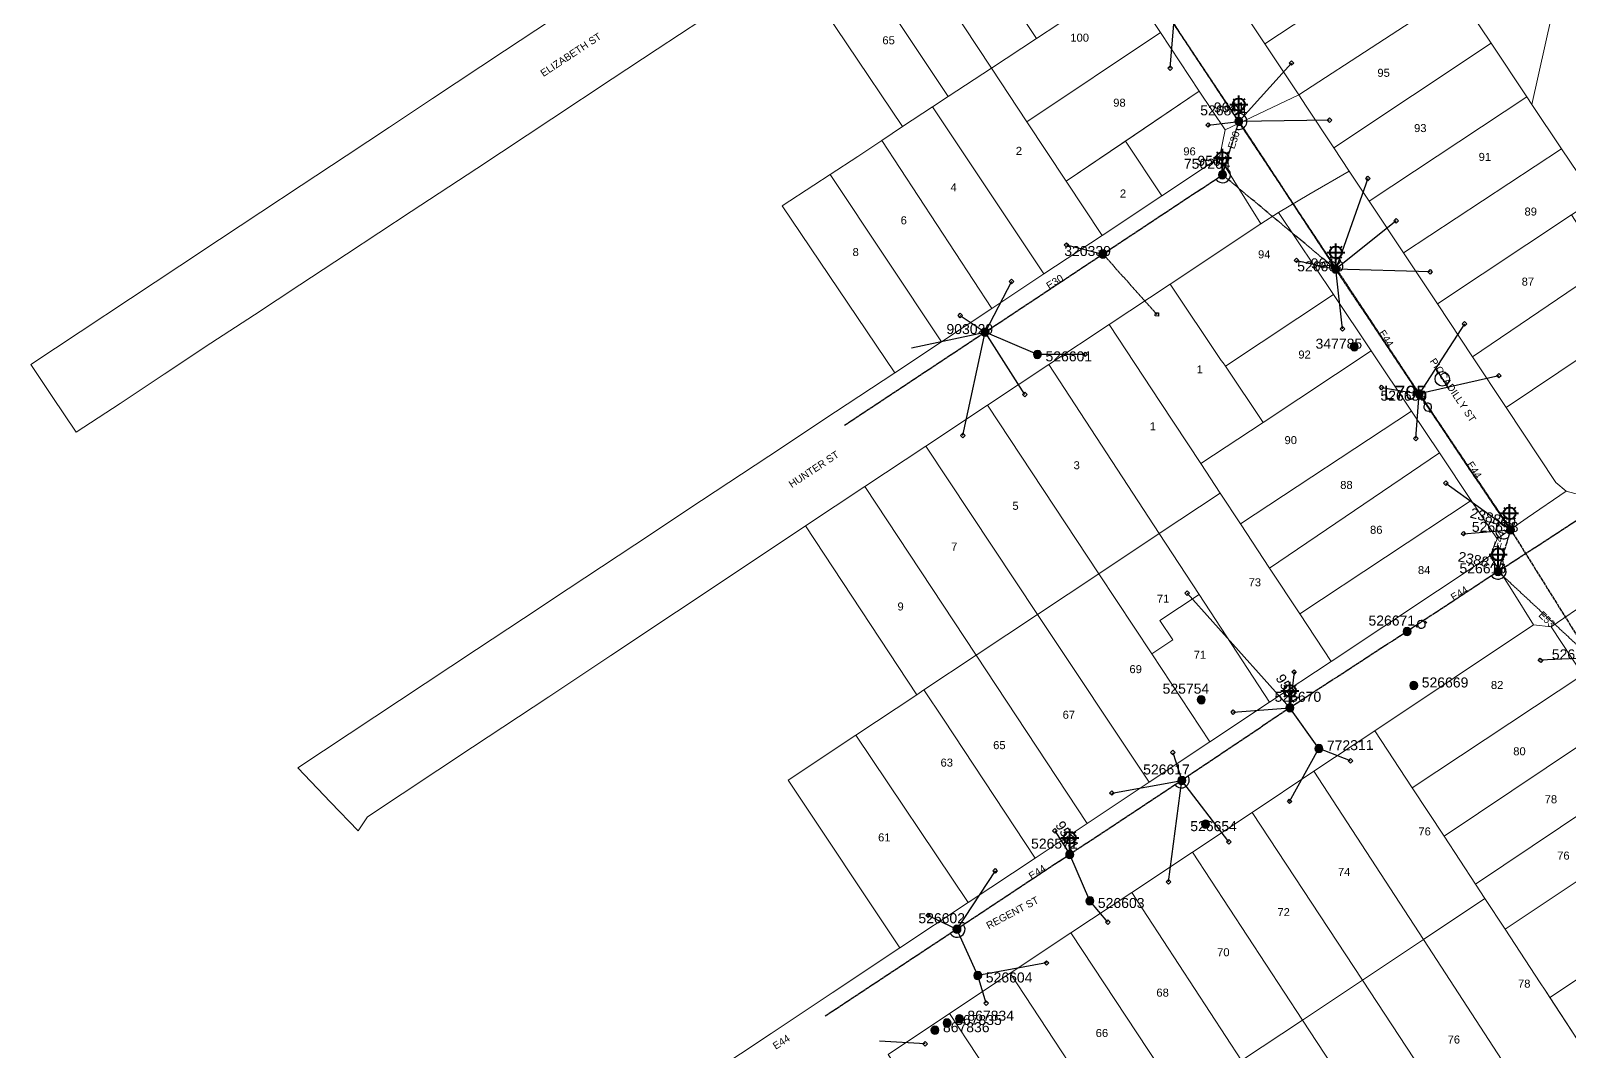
# Model space of a CAD drawing. Header units: metres. Extents: x 302064 to 305578, y 6265466 to 6271990.
# Drawn here: x 302110.9 to 302495.3, y 6271120.5 to 6271375.5 of the extents above; entities that cross this region are included whole.
import ezdxf
from ezdxf.enums import TextEntityAlignment as Align

# ---------------------------------------------------------------- set-up
doc = ezdxf.new("R2010")
doc.units = ezdxf.units.M
doc.linetypes.add('Cable Exist OH', pattern=[1, 1, 0])
doc.layers.get('0').update_dxf_attribs({"color": 6})
for name, color, linetype in [('_User_LV_Exist', 7, 'Continuous'), ('Equip_SP_HV_EXT', 7, 'Continuous'), ('Equip_SP_LV_EXT', 7, 'Continuous'), ('Equip_SP_SL_EXT', 7, 'Continuous'), ('Mains_HV_EXT', 1, 'Continuous'), ('Mains_LV_EXT', 5, 'Continuous'), ('Mains_SL_EXT', 3, 'Continuous'), ('Services_SP_EXT', 7, 'Continuous'), ('SupportsOH_SP_TR_HV_LV_SL_EXT', 7, 'Continuous')]:
    doc.layers.add(name, color=color, linetype=linetype)
doc.layers.add('Cadastre Land Parcels_SP_EXT', color=7, linetype='Continuous', lineweight=5)
doc.layers.add('Cadastre Roads_SP_EXT', color=9, linetype='Continuous', lineweight=5)
doc.styles.add('HVSW_LABEL', font='arial.ttf')
doc.styles.add('iecARIAL', font='arial.ttf', dxfattribs={"height": 2})
doc.styles.add('POLE_LABEL', font='arial.ttf')
doc.styles.get("Standard").update_dxf_attribs({"font": 'arial.ttf'})

# ---------------------------------------------------------------- blocks, each defined once
blk = doc.blocks.new('LV_OH_LINKS_OPEN_EXT')
for p, q in [((-0.17, 4.97), (-0.17, 5.46)), ((0.17, 4.97), (0.17, 5.46)), ((-0.17, 3), (-0.17, 2.5)), ((0.17, 3), (0.17, 2.5))]:
    blk.add_line(p, q)
blk.add_lwpolyline([(0, 2.99, 1), (0, 4.98, 1)], format="xyb", close=True)
at = {"flags": 9}
for tag, p in [('ACTUAL_STATUS', (0, 0)), ('CONSTRUCTED_VOLTAGE', (0, -0.2)), ('OPERATING_VOLTAGE', (0, -0.6)), ('ORIENTATION', (0, -0.8)), ('OWNED_BY', (0, -1)), ('STATE', (0, -1.2)), ('SWITCH_TYPE', (0, -1.4)), ('NO_PHASES', (0, -0.4)), ('USAGE', (0, -1.6)), ('LEGEND', (0, -1.8)), ('NOTES', (0, -2))]:
    blk.add_attdef(tag, text='', height=0.2, dxfattribs=at).set_placement(p, align=Align.MIDDLE_LEFT)
at = {"flags": 1}
blk.add_attdef('Z', (0, 0), '', height=0.2, dxfattribs=at)
blk = doc.blocks.new('SL_LANTERN_EXT')
at = {"lineweight": 40}
for p, q in [((-2.25, 4.22), (2.25, 4.22)), ((-1.46, 5.68), (-1.06, 5.28)), ((0, 1.97), (0, 6.47)), ((1.46, 5.68), (1.06, 5.28)), ((-1.46, 2.76), (-1.06, 3.16)), ((0, 0), (0, 2.72)), ((1.46, 2.76), (1.06, 3.16))]:
    blk.add_line(p, q, dxfattribs=at)
blk.add_circle((0, 4.22), 1.5, dxfattribs=at)
at = {"style": 'iecARIAL', "flags": 8}
blk.add_attdef('ASSET_NUM', (1.5, 1.5), '', height=2.5, dxfattribs=at)
for tag, p, height, flags in [('OPERATING_VOLTAGE', (0.98, -1.65), 0.2, 9), ('ORIENTATION', (0.98, -1.85), 0.2, 9), ('OWNED_BY', (0.98, -2.05), 0.2, 9), ('STATE', (0.98, -2.25), 0.2, 9), ('CONSTRUCTED_VOLTAGE', (0.98, -0.65), 0.2, 9), ('CONTROL_TYPE', (0.98, -0.85), 0.2, 9), ('LANTERN_PURPOSE', (0.98, -1.05), 0.2, 9), ('LANTERN_TYPE', (0.98, -1.25), 0.2, 9), ('NO_PHASES', (0.98, -1.45), 0.2, 9), ('USAGE', (0.98, -2.45), 0.2, 9), ('CEXIST', (0.98, -2.65), 0.2, 9), ('CNEW', (0.98, -2.85), 0.2, 9), ('CNUMBER', (0.98, -3.05), 0.2, 9), ('CREMOVE', (0.98, -3.25), 0.2, 9), ('CREPLACE', (0.98, -3.45), 0.2, 9), ('LKINGHEIGHT', (0.98, -3.65), 0.2, 9), ('LBRACKET', (0.98, -3.85), 0.2, 9), ('LNUMBER', (2.18, -3.25), 2.5, 8), ('LBRACKETVOCAB', (0.98, -4.05), 0.2, 9), ('LCATEGORY', (0.98, -4.25), 0.2, 9), ('LCHARGE1', (0.98, -4.45), 0.2, 9), ('LCHARGE1PERCENT', (0.98, -4.65), 0.2, 9), ('LCHARGE2', (0.98, -4.85), 0.2, 9), ('LCHARGE2PERCENT', (0.98, -5.05), 0.2, 9), ('LCHARGE3', (0.98, -5.25), 0.2, 9), ('LCHARGE3PERCENT', (0.98, -5.45), 0.2, 9), ('LEXIST', (0.98, -5.65), 0.2, 9), ('LLAMP', (0.98, -5.85), 0.2, 9), ('LLAMPVOCAB', (0.98, -6.05), 0.2, 9), ('LMAST', (0.98, -6.25), 0.2, 9), ('LMASTVOCAB', (0.98, -6.45), 0.2, 9), ('LNEW', (0.98, -6.65), 0.2, 9), ('LANTNUMBER', (0.98, -6.85), 0.2, 9), ('LOUTREACH', (0.98, -7.25), 0.2, 9), ('LOUTREACHVOCAB', (0.98, -7.45), 0.2, 9), ('LRATECODE', (0.98, -7.65), 0.2, 9), ('LREMOVE', (0.98, -7.85), 0.2, 9), ('STREETNAME', (0.98, -9.25), 0.2, 9), ('SUBURB', (0.98, -9.45), 0.2, 1), ('LREPLACE', (0.98, -8.05), 0.2, 9), ('LTYPE', (0.98, -8.25), 0.2, 9), ('LTYPEVOCAB', (0.98, -8.45), 0.2, 9), ('LEGEND', (0.98, -8.65), 0.2, 9), ('LOCATION', (0.98, -8.85), 0.2, 9), ('NOTES', (0.98, -9.05), 0.2, 9)]:
    blk.add_attdef(tag, p, '', height=height, dxfattribs=dict(flags=flags))
blk = doc.blocks.new('CCP_EXT')
blk.add_wipeout([(0, 0.57), (0.57, 0), (0, -0.57), (-0.57, 0)])
blk.add_lwpolyline([(-0.57, 0), (0, 0.57), (0.57, 0), (0, -0.57), (-0.57, 0)])
at = {"flags": 1}
blk.add_attdef('Z', (0, 0), '', height=0.2, dxfattribs=at)
at = {"flags": 9}
for tag, p in [('CCP_TYPE', (0, 0)), ('CONSTRUCTED_VOLTAGE', (0, -0.2)), ('OPERATING_VOLTAGE', (0, -0.6)), ('ORIENTATION', (0, -0.8)), ('OWNED_BY', (0, -1)), ('STATE', (0, -1.8)), ('NO_PHASES', (0, -0.4)), ('USAGE', (0, -1.2)), ('LEGEND', (0, -1.4)), ('LIFE_SUPPORT', (0, -1.6)), ('NOTES', (0, -2))]:
    blk.add_attdef(tag, text='', height=0.2, dxfattribs=at).set_placement(p, align=Align.MIDDLE_LEFT)
blk = doc.blocks.new('POLE_EXT')
blk.add_hatch(color=256).paths.add_polyline_path([(-1, 0, 1), (1, 0, 1)])
blk.add_lwpolyline([(-1, 0, 1), (1, 0, 1)], format="xyb", close=True)
for tag, height, flags, p in [('pNumber', 2.5, 8, (-17.84, 2.07)), ('OWNED_BY', 0.2, 9, (1.35, -0.4)), ('SPECIAL_USE', 0.2, 9, (1.35, -0.8)), ('STATE', 0.2, 9, (1.35, -1)), ('cLV', 0.2, 9, (1.35, -1.4)), ('hDepth', 0.2, 9, (1.35, -1.6)), ('hDia', 0.2, 9, (1.35, -1.8)), ('cHV', 0.2, 9, (1.35, -2)), ('cLinedev', 0.2, 9, (1.35, -3.4)), ('pExisting', 0.2, 9, (1.35, -3.8)), ('PARENT', 0.2, 9, (1.35, -0.6)), ('USAGE', 0.2, 9, (1.35, -1.2)), ('LBRACKET', 0.2, 9, (1.35, -2.2)), ('LExisting', 0.2, 9, (1.35, -2.4)), ('LANTNUMBER', 0.2, 9, (1.35, -2.6)), ('LOther', 0.2, 9, (1.35, -2.8)), ('LRemove', 0.2, 9, (1.35, -3)), ('LEGEND', 0.2, 9, (1.35, -3.2)), ('LOCATION', 0.2, 9, (1.35, -3.6)), ('pFooting', 0.2, 9, (1.35, -4.4)), ('pNew', 0.2, 9, (1.35, -4.6)), ('pRelocate', 0.2, 9, (1.35, -5)), ('pRemove', 0.2, 9, (1.35, -5.2)), ('pReplace', 0.2, 9, (1.35, -5.4)), ('pStay', 0.2, 9, (1.35, -5.6)), ('pType', 0.2, 9, (1.35, -5.8)), ('cspan', 0.2, 9, (1.35, -6)), ('STREETNAME', 0.2, 9, (1.35, -6.2)), ('SUBURB', 0.2, 9, (1.35, -6.4)), ('OPERATED_BY', 0.2, 9, (1.36, -7.01)), ('PFNUMBER', 0.2, 9, (1.35, -4)), ('NEWPFNUMBER', 0.2, 9, (1.35, -4.2)), ('NOTES', 0.2, 9, (1.35, -6.6)), ('MAINTAINED_BY', 0.2, 9, (1.36, -6.81))]:
    blk.add_attdef(tag, text='', height=height, dxfattribs=dict(flags=flags)).set_placement(p, align=Align.MIDDLE_LEFT)
at = {"style": 'POLE_LABEL'}
for tag, height, flags, p in [('STRUCTURE_PLANT_NUMBER', 0.2, 9, (1.35, 0.03)), ('ASSET_NUM', 2.5, 8, (2, 2)), ('STREET_CODE', 0.2, 9, (1.35, -0.2))]:
    blk.add_attdef(tag, text='', height=height, dxfattribs=dict(at, flags=flags)).set_placement(p, align=Align.MIDDLE_LEFT)
at = {"flags": 1}
blk.add_attdef('Z', (1.35, -7.33), '', height=0.2, dxfattribs=at)
blk = doc.blocks.new('HV_ABS_CLOSED_EXT')
blk.add_line((-3, 6.87), (3, 6.87))
blk.add_circle((0, 6.87), 1.8)
at = {"flags": 1}
blk.add_attdef('Z', (0, 0), '', height=0.2, dxfattribs=at)
at = {"style": 'HVSW_LABEL'}
for tag, height, flags, p in [('ASSET_NUM', 3.5, 8, (2, 2)), ('STREET_CODE', 0.2, 9, (0, -0.2))]:
    blk.add_attdef(tag, text='', height=height, dxfattribs=dict(at, flags=flags)).set_placement(p, align=Align.MIDDLE_LEFT)
at = {"flags": 9}
for tag, p in [('ACTUAL_STATUS', (0, -0.4)), ('CONSTRUCTED_VOLTAGE', (0, -0.6)), ('OPERATING_VOLTAGE', (0, -1)), ('ORIENTATION', (0, -1.2)), ('OWNED_BY', (0, -1.4)), ('STATE', (0, -1.6)), ('SWITCH_TYPE', (0, -1.8)), ('STREETNAME', (0, -2.6)), ('SUBURB', (0, -2.8)), ('NO_PHASES', (0, -0.8)), ('USAGE', (0, -2)), ('LEGEND', (0, -2.2)), ('LOCATION', (0, -2.4)), ('NOTES', (0, -3))]:
    blk.add_attdef(tag, text='', height=0.2, dxfattribs=at).set_placement(p, align=Align.MIDDLE_LEFT)

msp = doc.modelspace()

# ---------------------------------------------------------------- linework, layer by layer
at = {"layer": '_User_LV_Exist', "linetype": 'Cable Exist OH'}
for points in [[(302408.691, 6271339.513), (302412.783, 6271352.855)], [(302378.811, 6271319.718), (302408.691, 6271339.513)], [(302314.204, 6271276.927), (302349.37, 6271300.212)], [(302477.564, 6271240.412), (302523.727, 6271270.38)], [(302480.659, 6271250.789), (302477.564, 6271240.412)], [(302477.564, 6271240.412), (302454.825, 6271225.38)], [(302342.341, 6271150.99), (302309.435, 6271129.268)]]:
    msp.add_lwpolyline(points, dxfattribs=at)
at = {"layer": '_User_LV_Exist', "linetype": 'Continuous'}
for points in [[(302412.197, 6271350.943, 1.5745743), (302411.687, 6271354.529)], [(302407.023, 6271338.408, 1.4211197), (302409.278, 6271341.425)], [(302479.544, 6271252.45, 1.5777714), (302480.086, 6271248.872)], [(302479.242, 6271241.494, 0.2536005), (302478.13, 6271242.349)], [(302479.011, 6271239.08, 0.3554896), (302479.242, 6271241.494)], [(302475.892, 6271239.283, 0.4659232), (302479.011, 6271239.08)], [(302396.866, 6271187.046, 0.9164478), (302400.153, 6271189.243)], [(302340.672, 6271149.887, 1.0123628), (302344.009, 6271152.094)]]:
    msp.add_lwpolyline(points, format="xyb", dxfattribs=at)
at = {"layer": 'Cadastre Land Parcels_SP_EXT', "linetype": 'Continuous'}
for points in [[(302373.381, 6271380.937), (302345.475, 6271422.343), (302334.516, 6271415.122), (302362.224, 6271373.61), (302373.381, 6271380.937)], [(302362.224, 6271373.61), (302334.516, 6271415.122), (302323.446, 6271407.81), (302350.935, 6271366.179), (302362.224, 6271373.61)], [(302458.602, 6271398.267), (302450.27, 6271410.92), (302410.77, 6271385.052), (302419.306, 6271372.204), (302458.602, 6271398.267)], [(302350.935, 6271366.179), (302323.446, 6271407.81), (302312.561, 6271400.596), (302340.103, 6271359.049), (302350.935, 6271366.179)], [(302336.226, 6271356.482), (302340.103, 6271359.049), (302312.561, 6271400.596), (302300.914, 6271392.948), (302328.72, 6271351.54), (302336.226, 6271356.482)], [(302467.259, 6271385.244), (302464.788, 6271389.008), (302458.602, 6271398.267), (302419.306, 6271372.204), (302427.757, 6271359.476), (302467.259, 6271385.244)], [(302494.214, 6271394.069), (302491.125, 6271398.527), (302464.788, 6271389.008), (302467.259, 6271385.244), (302475.818, 6271372.402), (302484.77, 6271358.959), (302486.015, 6271357.092), (302494.214, 6271394.069)], [(302498.75, 6271391.655), (302494.214, 6271394.069), (302486.015, 6271357.092), (302493.4, 6271346.005), (302497.542, 6271339.811), (302506.941, 6271380.61), (302498.75, 6271391.655)], [(302393.192, 6271375.046), (302384.437, 6271388.191), (302373.381, 6271380.937), (302362.224, 6271373.61), (302350.935, 6271366.179), (302359.826, 6271352.714), (302393.192, 6271375.046)], [(302475.818, 6271372.402), (302467.259, 6271385.244), (302427.757, 6271359.476), (302429.627, 6271356.652), (302436.523, 6271346.238), (302475.818, 6271372.402)], [(302402.891, 6271360.438), (302393.192, 6271375.046), (302359.826, 6271352.714), (302369.63, 6271337.908), (302402.891, 6271360.438)], [(302445.374, 6271332.892), (302484.77, 6271358.959), (302475.818, 6271372.402), (302436.523, 6271346.238), (302440.365, 6271340.446), (302445.374, 6271332.892)], [(302359.826, 6271352.714), (302350.935, 6271366.179), (302340.103, 6271359.049), (302336.226, 6271356.482), (302364.048, 6271314.74), (302378.58, 6271324.351), (302369.63, 6271337.908), (302359.826, 6271352.714)], [(302407.981, 6271343.833), (302409.391, 6271350.726), (302402.891, 6271360.438), (302384.42, 6271347.926), (302393.517, 6271334.249), (302407.981, 6271343.833)], [(302351.022, 6271306.107), (302364.048, 6271314.74), (302336.226, 6271356.482), (302328.72, 6271351.54), (302323.595, 6271348.122), (302351.022, 6271306.107)], [(302486.015, 6271357.092), (302484.77, 6271358.959), (302445.374, 6271332.892), (302453.936, 6271319.971), (302493.4, 6271346.005), (302486.015, 6271357.092)], [(302351.022, 6271306.107), (302323.595, 6271348.122), (302317.57, 6271344.124), (302310.642, 6271339.6), (302338.465, 6271297.757), (302351.022, 6271306.107)], [(302393.517, 6271334.249), (302384.42, 6271347.926), (302369.63, 6271337.908), (302378.58, 6271324.351), (302393.517, 6271334.249)], [(302497.542, 6271339.811), (302493.4, 6271346.005), (302453.936, 6271319.971), (302462.408, 6271307.256), (302495.899, 6271329.486), (302501.785, 6271333.44), (302497.542, 6271339.811)], [(302338.465, 6271297.757), (302310.642, 6271339.6), (302306.601, 6271336.894), (302298.691, 6271331.728), (302326.812, 6271290.026), (302338.465, 6271297.757)], [(302436.437, 6271309.573), (302422.646, 6271330.111), (302418.233, 6271327.216), (302395.597, 6271312.185), (302408.396, 6271293.133), (302408.823, 6271292.535), (302409.434, 6271291.652), (302436.437, 6271309.573)], [(302504.359, 6271316.49), (302495.899, 6271329.486), (302462.408, 6271307.256), (302471.144, 6271294.054), (302504.359, 6271316.49)], [(302512.745, 6271303.577), (302508.837, 6271309.6), (302504.359, 6271316.49), (302471.144, 6271294.054), (302479.608, 6271281.346), (302512.745, 6271303.577)], [(302409.434, 6271291.652), (302408.823, 6271292.535), (302408.396, 6271293.133), (302395.597, 6271312.185), (302380.377, 6271302.075), (302393.164, 6271282.604), (302403.261, 6271267.366), (302418.875, 6271277.622), (302409.434, 6271291.652)], [(302445.824, 6271295.546), (302436.437, 6271309.573), (302409.434, 6271291.652), (302418.875, 6271277.622), (302445.824, 6271295.546)], [(302408.117, 6271259.979), (302403.261, 6271267.366), (302393.164, 6271282.604), (302380.377, 6271302.075), (302365.28, 6271292.086), (302392.887, 6271249.857), (302408.117, 6271259.979)], [(302529.45, 6271278.627), (302512.745, 6271303.577), (302479.608, 6271281.346), (302492.016, 6271262.591), (302494.562, 6271260.462), (302497.987, 6271259.541), (302501.849, 6271260.788), (302529.45, 6271278.627)], [(302455.923, 6271280.45), (302445.824, 6271295.546), (302418.875, 6271277.622), (302403.261, 6271267.366), (302408.117, 6271259.979), (302413.16, 6271252.299), (302455.923, 6271280.45)], [(302392.887, 6271249.857), (302365.28, 6271292.086), (302349.964, 6271281.971), (302377.786, 6271239.822), (302392.887, 6271249.857)], [(302377.786, 6271239.822), (302349.964, 6271281.971), (302334.539, 6271271.7), (302362.502, 6271229.665), (302377.786, 6271239.822)], [(302462.91, 6271270.07), (302455.923, 6271280.45), (302413.16, 6271252.299), (302420.46, 6271241.224), (302462.91, 6271270.07)], [(302362.502, 6271229.665), (302334.539, 6271271.7), (302319.348, 6271261.595), (302347.155, 6271219.467), (302362.502, 6271229.665)], [(302470.871, 6271258.133), (302462.91, 6271270.07), (302420.46, 6271241.224), (302428.011, 6271229.78), (302470.871, 6271258.133)], [(302347.155, 6271219.467), (302319.348, 6271261.595), (302304.522, 6271251.781), (302332.274, 6271209.577), (302334.07, 6271210.77), (302347.155, 6271219.467)], [(302435.825, 6271217.923), (302428.011, 6271229.78), (302420.46, 6271241.224), (302413.16, 6271252.299), (302408.117, 6271259.979), (302392.887, 6271249.857), (302402.826, 6271234.656), (302420.431, 6271207.727), (302435.825, 6271217.923)], [(302477.343, 6271248.543), (302470.871, 6271258.133), (302428.011, 6271229.78), (302435.825, 6271217.923), (302475.624, 6271244.309), (302477.343, 6271248.543)], [(302402.826, 6271234.656), (302392.887, 6271249.857), (302377.786, 6271239.822), (302390.997, 6271219.808), (302396.246, 6271223.301), (302393.048, 6271228.145), (302402.826, 6271234.656)], [(302405.511, 6271197.82), (302390.997, 6271219.808), (302377.786, 6271239.822), (302362.502, 6271229.665), (302390.382, 6271187.755), (302405.511, 6271197.82)], [(302420.431, 6271207.727), (302402.826, 6271234.656), (302393.048, 6271228.145), (302396.246, 6271223.301), (302390.997, 6271219.808), (302405.511, 6271197.82), (302420.431, 6271207.727)], [(302390.382, 6271187.755), (302362.502, 6271229.665), (302347.155, 6271219.467), (302374.895, 6271177.442), (302390.382, 6271187.755)], [(302498.707, 6271214.573), (302490.856, 6271226.539), (302486.445, 6271227.054), (302446.742, 6271200.587), (302456.101, 6271186.36), (302498.707, 6271214.573)], [(302374.895, 6271177.442), (302347.155, 6271219.467), (302334.07, 6271210.77), (302338.936, 6271203.488), (302361.841, 6271168.769), (302374.895, 6271177.442)], [(302506.525, 6271202.646), (302498.707, 6271214.573), (302456.101, 6271186.36), (302464.057, 6271174.237), (302506.525, 6271202.646)], [(302361.841, 6271168.769), (302338.936, 6271203.488), (302334.07, 6271210.77), (302332.274, 6271209.577), (302317.079, 6271199.489), (302345.171, 6271157.66), (302361.841, 6271168.769)], [(302514.361, 6271190.693), (302506.525, 6271202.646), (302464.057, 6271174.237), (302471.894, 6271162.284), (302514.361, 6271190.693)], [(302345.171, 6271157.66), (302317.079, 6271199.489), (302300.181, 6271188.271), (302328.098, 6271146.328), (302345.171, 6271157.66)], [(302456.101, 6271186.36), (302446.742, 6271200.587), (302431.507, 6271190.455), (302458.896, 6271148.408), (302474.276, 6271158.648), (302471.894, 6271162.284), (302464.057, 6271174.237), (302456.101, 6271186.36)], [(302458.896, 6271148.408), (302431.507, 6271190.455), (302416.121, 6271180.19), (302443.647, 6271138.256), (302458.896, 6271148.408)], [(302521.847, 6271179.321), (302514.361, 6271190.693), (302471.894, 6271162.284), (302474.276, 6271158.648), (302479.291, 6271150.997), (302521.847, 6271179.321)], [(302443.647, 6271138.256), (302416.121, 6271180.19), (302401.214, 6271170.264), (302428.697, 6271128.301), (302443.647, 6271138.256)], [(302507.401, 6271145.152), (302533.131, 6271162.214), (302532.004, 6271163.933), (302531.049, 6271165.377), (302521.847, 6271179.321), (302479.291, 6271150.997), (302488.114, 6271137.575), (302489.303, 6271135.758), (302490.493, 6271133.94), (302507.401, 6271145.152)], [(302428.697, 6271128.301), (302401.214, 6271170.264), (302386.006, 6271160.18), (302413.478, 6271118.168), (302428.697, 6271128.301)], [(302413.478, 6271118.168), (302386.006, 6271160.18), (302370.801, 6271150.093), (302398.427, 6271108.147), (302413.478, 6271118.168)], [(302479.291, 6271150.997), (302474.276, 6271158.648), (302458.896, 6271148.408), (302486.183, 6271106.52), (302501.677, 6271116.855), (302489.303, 6271135.758), (302488.114, 6271137.575), (302479.291, 6271150.997)], [(302398.427, 6271108.147), (302370.801, 6271150.093), (302355.595, 6271139.977), (302383.188, 6271098), (302398.427, 6271108.147)], [(302471.06, 6271096.493), (302486.183, 6271106.52), (302458.896, 6271148.408), (302443.647, 6271138.256), (302471.06, 6271096.493)], [(302522.812, 6271130.87), (302511.343, 6271139.211), (302507.401, 6271145.152), (302490.493, 6271133.94), (302501.677, 6271116.855), (302522.812, 6271130.87)], [(302383.188, 6271098), (302355.595, 6271139.977), (302340.475, 6271129.912), (302368.085, 6271087.944), (302383.188, 6271098)], [(302471.06, 6271096.493), (302443.647, 6271138.256), (302428.697, 6271128.301), (302456.054, 6271086.532), (302471.06, 6271096.493)], [(302368.085, 6271087.944), (302340.475, 6271129.912), (302325.172, 6271119.716), (302352.638, 6271077.66), (302368.085, 6271087.944)], [(302440.78, 6271076.414), (302456.054, 6271086.532), (302428.697, 6271128.301), (302413.478, 6271118.168), (302440.78, 6271076.414)]]:
    msp.add_lwpolyline(points, close=True, dxfattribs=at)
at = {"layer": 'Cadastre Roads_SP_EXT', "linetype": 'Continuous'}
msp.add_lwpolyline([(302244.886, 6271380.823), (302229.304, 6271370.52), (302211.249, 6271358.55), (302200.547, 6271351.454), (302189.69, 6271344.247), (302178.46, 6271336.817), (302168.388, 6271330.136), (302158.06, 6271323.305), (302148.113, 6271316.741), (302110.878, 6271292.1), (302116.226, 6271284.128), (302122.243, 6271275.16), (302133.197, 6271282.374), (302144.186, 6271289.673), (302155.914, 6271297.408), (302166.773, 6271304.523), (302178.146, 6271312.042), (302189.808, 6271319.698), (302205.911, 6271330.312), (302222.312, 6271341.125), (302241.064, 6271353.493), (302256.165, 6271363.466), (302267.424, 6271370.895), (302278.597, 6271378.233)], dxfattribs=at)
msp.add_lwpolyline([(302562.918, 6271154.838), (302557.702, 6271162.795), (302550.702, 6271173.473), (302539.567, 6271190.412), (302526.151, 6271210.881), (302516.375, 6271225.778), (302508.126, 6271238.33), (302500.584, 6271233.181), (302490.856, 6271226.539), (302498.707, 6271214.573), (302506.525, 6271202.646), (302514.361, 6271190.693), (302521.847, 6271179.321), (302531.049, 6271165.377), (302532.004, 6271163.933), (302533.131, 6271162.214), (302541.755, 6271149.065), (302562.918, 6271154.838)], close=True, dxfattribs=at)
at = {"layer": 'Mains_LV_EXT', "linetype": 'Cable Exist OH'}
for points in [[(302408.691, 6271339.513), (302412.783, 6271352.855)], [(302378.811, 6271319.718), (302408.691, 6271339.513)], [(302314.204, 6271276.927), (302349.37, 6271300.212)], [(302477.564, 6271240.412), (302523.727, 6271270.38)], [(302480.659, 6271250.789), (302477.564, 6271240.412)], [(302477.564, 6271240.412), (302454.825, 6271225.38)], [(302342.341, 6271150.99), (302309.435, 6271129.268)]]:
    msp.add_lwpolyline(points, dxfattribs=at)
at = {"layer": 'Mains_LV_EXT', "linetype": 'Continuous'}
for points in [[(302412.197, 6271350.943, 1.5745743), (302411.687, 6271354.529)], [(302407.023, 6271338.408, 1.4211197), (302409.278, 6271341.425)], [(302479.544, 6271252.45, 1.5777714), (302480.086, 6271248.872)], [(302479.242, 6271241.494, 0.2536005), (302478.13, 6271242.349)], [(302479.011, 6271239.08, 0.3554896), (302479.242, 6271241.494)], [(302475.892, 6271239.283, 0.4659232), (302479.011, 6271239.08)], [(302396.866, 6271187.046, 0.9164478), (302400.153, 6271189.243)], [(302340.672, 6271149.887, 1.0123628), (302344.009, 6271152.094)]]:
    msp.add_lwpolyline(points, format="xyb", dxfattribs=at)
at = {"layer": 'Mains_SL_EXT', "linetype": 'Cable Exist OH'}
for points in [[(302408.691, 6271339.513), (302412.783, 6271352.855)], [(302477.564, 6271240.412), (302523.727, 6271270.38)], [(302480.659, 6271250.789), (302477.564, 6271240.412)], [(302477.564, 6271240.412), (302454.825, 6271225.38)]]:
    msp.add_lwpolyline(points, dxfattribs=at)
at = {"layer": 'Services_SP_EXT'}
for points in [[(302330.977, 6271296.267), (302349.37, 6271300.212)], [(302362.457, 6271294.636), (302349.37, 6271300.212)], [(302432.776, 6271196.112), (302425.537, 6271206.319)], [(302347.544, 6271139.432), (302342.341, 6271150.99)]]:
    msp.add_lwpolyline(points, dxfattribs=at)

# ---------------------------------------------------------------- block references
at = {"layer": 'Equip_SP_LV_EXT'}
for p, rotation in [((302457.822, 6271284.812), 212.6997355807251), ((302454.825, 6271225.38), 296.8097863685199)]:
    msp.add_blockref('LV_OH_LINKS_OPEN_EXT', p, dxfattribs=dict(at, rotation=rotation))
at = {"layer": 'Equip_SP_SL_EXT'}
ref = msp.add_blockref('SL_LANTERN_EXT', (302412.783, 6271352.855), dxfattribs=at)
ref.add_attrib('ASSET_NUM', '9641', dxfattribs={"layer": '0', "height": 2.5, "style": 'iecARIAL'}).set_placement((302414.283, 6271354.355), align=Align.BOTTOM_RIGHT)
ref = msp.add_blockref('SL_LANTERN_EXT', (302408.691, 6271339.513), dxfattribs=at)
ref.add_attrib('ASSET_NUM', '9504', dxfattribs={"layer": '0', "height": 2.5, "style": 'iecARIAL'}).set_placement((302410.191, 6271341.013), align=Align.BOTTOM_RIGHT)
ref = msp.add_blockref('SL_LANTERN_EXT', (302437.015, 6271315.897), dxfattribs=at)
ref.add_attrib('ASSET_NUM', '9642', dxfattribs={"layer": '0', "height": 2.5, "rotation": 0.02582, "style": 'iecARIAL'}).set_placement((302438.515, 6271317.397), align=Align.MIDDLE_RIGHT)
ref = msp.add_blockref('SL_LANTERN_EXT', (302480.452, 6271250.695), dxfattribs=at)
ref.add_attrib('ASSET_NUM', '238869', dxfattribs={"layer": '0', "height": 2.5, "rotation": 345.46749, "style": 'iecARIAL'}).set_placement((302481.952, 6271252.195), align=Align.MIDDLE_RIGHT)
ref = msp.add_blockref('SL_LANTERN_EXT', (302477.564, 6271240.412), dxfattribs=at)
ref.add_attrib('ASSET_NUM', '238870', dxfattribs={"layer": '0', "height": 2.5, "rotation": 348.80057, "style": 'iecARIAL'}).set_placement((302479.064, 6271241.912), align=Align.MIDDLE_RIGHT)
ref = msp.add_blockref('SL_LANTERN_EXT', (302425.537, 6271206.319), dxfattribs=at)
ref.add_attrib('ASSET_NUM', '9554', dxfattribs={"layer": '0', "height": 2.5, "rotation": 302.04238, "style": 'iecARIAL'}).set_placement((302427.037, 6271207.819), align=Align.MIDDLE_RIGHT)
ref = msp.add_blockref('SL_LANTERN_EXT', (302370.502, 6271169.635), dxfattribs=at)
ref.add_attrib('ASSET_NUM', '9511', dxfattribs={"layer": '0', "height": 2.5, "rotation": 302.28068, "style": 'iecARIAL'}).set_placement((302372.002, 6271171.135), align=Align.MIDDLE_RIGHT)
at = {"layer": 'SupportsOH_SP_TR_HV_LV_SL_EXT'}
ref = msp.add_blockref('POLE_EXT', (302408.691, 6271339.513), dxfattribs=at)
ref.add_attrib('ASSET_NUM', '750264', dxfattribs={"layer": '0', "height": 2.5, "rotation": 359.95873, "style": 'POLE_LABEL'}).set_placement((302410.691, 6271340.263), align=Align.BOTTOM_RIGHT)
ref = msp.add_blockref('POLE_EXT', (302477.564, 6271240.412), dxfattribs=at)
ref.add_attrib('ASSET_NUM', '526616', dxfattribs={"layer": '0', "height": 2.5, "rotation": 359.99312, "style": 'POLE_LABEL'}).set_placement((302479.564, 6271241.162), align=Align.MIDDLE_RIGHT)
ref = msp.add_blockref('POLE_EXT', (302454.825, 6271225.38), dxfattribs=at)
ref.add_attrib('ASSET_NUM', '526671', dxfattribs={"layer": '0', "height": 2.5, "rotation": 0.06116, "style": 'POLE_LABEL'}).set_placement((302456.825, 6271226.13), align=Align.BOTTOM_RIGHT)
ref = msp.add_blockref('POLE_EXT', (302500.644, 6271218.92), dxfattribs=at)
ref.add_attrib('ASSET_NUM', '526656', dxfattribs={"layer": '0', "height": 2.5, "rotation": 359.96409, "style": 'POLE_LABEL'}).set_placement((302502.644, 6271219.67), align=Align.MIDDLE_RIGHT)
ref = msp.add_blockref('POLE_EXT', (302456.482, 6271211.896), dxfattribs=at)
ref.add_attrib('ASSET_NUM', '526669', dxfattribs={"layer": '0', "height": 2.5, "rotation": 0.01375, "style": 'POLE_LABEL'}).set_placement((302458.482, 6271212.646), align=Align.MIDDLE_LEFT)
ref = msp.add_blockref('POLE_EXT', (302403.374, 6271208.344), dxfattribs=at)
ref.add_attrib('ASSET_NUM', '525754', dxfattribs={"layer": '0', "height": 2.5, "style": 'POLE_LABEL'}).set_placement((302405.374, 6271209.094), align=Align.BOTTOM_RIGHT)
ref = msp.add_blockref('POLE_EXT', (302425.537, 6271206.319), dxfattribs=at)
ref.add_attrib('ASSET_NUM', '526670', dxfattribs={"layer": '0', "height": 2.5, "style": 'POLE_LABEL'}).set_placement((302427.537, 6271207.069), align=Align.BOTTOM_CENTER)
ref = msp.add_blockref('POLE_EXT', (302398.52, 6271188.161), dxfattribs=at)
ref.add_attrib('ASSET_NUM', '526617', dxfattribs={"layer": '0', "height": 2.5, "style": 'POLE_LABEL'}).set_placement((302400.52, 6271188.911), align=Align.BOTTOM_RIGHT)
ref = msp.add_blockref('POLE_EXT', (302404.467, 6271177.244), dxfattribs=at)
ref.add_attrib('ASSET_NUM', '526654', dxfattribs={"layer": '0', "height": 2.5, "rotation": 359.99541, "style": 'POLE_LABEL'}).set_placement((302406.467, 6271177.994), align=Align.TOP_CENTER)
ref = msp.add_blockref('POLE_EXT', (302375.548, 6271158.051), dxfattribs=at)
ref.add_attrib('ASSET_NUM', '526603', dxfattribs={"layer": '0', "height": 2.5, "rotation": 359.95413, "style": 'POLE_LABEL'}).set_placement((302377.548, 6271158.801), align=Align.TOP_LEFT)
ref = msp.add_blockref('POLE_EXT', (302347.544, 6271139.432), dxfattribs=at)
ref.add_attrib('ASSET_NUM', '526604', dxfattribs={"layer": '0', "height": 2.5, "rotation": 359.97402, "style": 'POLE_LABEL'}).set_placement((302349.544, 6271140.182), align=Align.TOP_LEFT)
ref = msp.add_blockref('POLE_EXT', (302339.881, 6271127.552), dxfattribs=at)
ref.add_attrib('ASSET_NUM', '867835', dxfattribs={"layer": '0', "height": 2.5, "style": 'POLE_LABEL'}).set_placement((302341.881, 6271128.302), align=Align.MIDDLE_LEFT)

# ---------------------------------------------------------------- texts
at = {"layer": 'Cadastre Land Parcels_SP_EXT'}
for s, p in [('100', (302370.666, 6271372.78)), ('65', (302323.705, 6271372.123)), ('95', (302447.397, 6271364.002)), ('98', (302381.385, 6271356.527)), ('93', (302456.57, 6271350.187)), ('2', (302357.05, 6271344.489)), ('96', (302398.894, 6271344.368)), ('91', (302472.699, 6271342.984)), ('4', (302340.722, 6271335.398)), ('2', (302383.056, 6271333.835)), ('6', (302328.259, 6271327.142)), ('89', (302484.162, 6271329.328)), ('8', (302316.242, 6271319.201)), ('94', (302417.575, 6271318.636)), ('87', (302483.453, 6271311.822)), ('92', (302427.643, 6271293.598)), ('1', (302402.241, 6271289.897)), ('1', (302390.514, 6271275.661)), ('90', (302424.193, 6271272.21)), ('3', (302371.479, 6271265.934)), ('88', (302438.113, 6271261.011)), ('5', (302356.198, 6271255.79)), ('86', (302445.563, 6271249.802)), ('7', (302340.886, 6271245.607)), ('84', (302457.535, 6271239.738)), ('73', (302415.215, 6271236.681)), ('9', (302327.474, 6271230.638)), ('71', (302392.298, 6271232.598)), ('71', (302401.51, 6271218.576)), ('69', (302385.436, 6271214.974)), ('82', (302475.77, 6271211.023)), ('67', (302368.733, 6271203.582)), ('65', (302351.379, 6271195.987)), ('80', (302481.348, 6271194.454)), ('63', (302338.228, 6271191.626)), ('78', (302489.209, 6271182.465)), ('61', (302322.632, 6271172.937)), ('76', (302457.639, 6271174.426)), ('76', (302492.334, 6271168.389)), ('74', (302437.543, 6271164.327)), ('72', (302422.42, 6271154.253)), ('70', (302407.349, 6271144.228)), ('78', (302482.534, 6271136.394)), ('68', (302392.178, 6271134.147)), ('66', (302377.003, 6271124.054)), ('76', (302464.947, 6271122.419))]:
    msp.add_text(s, height=2, dxfattribs=at).set_placement(p)
at = {"layer": 'Cadastre Roads_SP_EXT'}
for s, rotation, p in [('ELIZABETH ST', 33.44639, (302238.99, 6271363.925)), ('PICCADILLY ST', 303.71381, (302460.385, 6271292.928)), ('HUNTER ST', 33.52198, (302301.059, 6271261.209)), ('REGENT ST', 27.91768, (302350.259, 6271150.952))]:
    msp.add_text(s, height=1.8, rotation=rotation, dxfattribs=at).set_placement(p)
at = {"layer": 'Mains_LV_EXT'}
for s, rotation, p in [('E30', 71.86772, (302411.649, 6271345.807)), ('E30', 32.42284, (302365.365, 6271310.815)), ('E44', 302.66623, (302447.638, 6271300.027)), ('E44', 302.73626, (302469.666, 6271267.167)), ('E44', 73.95552, (302478.056, 6271245.934)), ('E44', 31.96016, (302466.439, 6271232.971)), ('E53', 315.91396, (302487.512, 6271229.326)), ('E44', 32.39443, (302360.981, 6271163.323)), ('E44', 32.53539, (302297.032, 6271120.85))]:
    msp.add_text(s, height=1.8, rotation=rotation, dxfattribs=at).set_placement(p)

# ---------------------------------------------------------------- next in the draw order: block references
at = {"layer": 'Services_SP_EXT'}
for p in [(302425.938, 6271367.446), (302395.623, 6271366.132), (302405.074, 6271351.95), (302435.404, 6271353.145), (302445.047, 6271338.56), (302452.064, 6271328.032), (302369.728, 6271321.977), (302427.193, 6271318.127), (302355.947, 6271312.853), (302460.555, 6271315.24), (302343.167, 6271304.363), (302469.19, 6271302.244), (302438.662, 6271301.024), (302374.397, 6271294.643), (302448.466, 6271286.368), (302477.769, 6271289.315), (302359.269, 6271284.637), (302343.821, 6271274.392), (302457.024, 6271273.615), (302464.487, 6271262.461), (302468.887, 6271249.83), (302399.842, 6271234.962), (302426.568, 6271215.274), (302411.391, 6271205.207), (302396.299, 6271195.165), (302440.695, 6271193.081), (302381.059, 6271185.028), (302425.471, 6271182.942), (302366.802, 6271175.55), (302410.255, 6271172.801), (302351.844, 6271165.592), (302395.22, 6271162.808), (302335.101, 6271154.456), (302380.03, 6271152.728), (302364.709, 6271142.551), (302349.646, 6271132.532), (302334.361, 6271122.355)]:
    msp.add_blockref('CCP_EXT', p, dxfattribs=at)
for p, rotation in [((302392.296, 6271304.614), 131.9394064745113), ((302488.176, 6271218.181), 95.83703406903082)]:
    msp.add_blockref('CCP_EXT', p, dxfattribs=dict(at, rotation=rotation))

# ---------------------------------------------------------------- next in the draw order: block references
for p in [(302425.938, 6271367.446), (302395.623, 6271366.132), (302405.074, 6271351.95), (302435.404, 6271353.145), (302445.047, 6271338.56), (302452.064, 6271328.032), (302369.728, 6271321.977), (302427.193, 6271318.127), (302355.947, 6271312.853), (302460.555, 6271315.24), (302343.167, 6271304.363), (302469.19, 6271302.244), (302438.662, 6271301.024), (302374.397, 6271294.643), (302448.466, 6271286.368), (302477.769, 6271289.315), (302359.269, 6271284.637), (302343.821, 6271274.392), (302457.024, 6271273.615), (302464.487, 6271262.461), (302468.887, 6271249.83), (302399.842, 6271234.962), (302426.568, 6271215.274), (302411.391, 6271205.207), (302396.299, 6271195.165), (302440.695, 6271193.081), (302381.059, 6271185.028), (302425.471, 6271182.942), (302366.802, 6271175.55), (302410.255, 6271172.801), (302351.844, 6271165.592), (302395.22, 6271162.808), (302335.101, 6271154.456), (302380.03, 6271152.728), (302364.709, 6271142.551), (302349.646, 6271132.532), (302334.361, 6271122.355)]:
    msp.add_blockref('CCP_EXT', p, dxfattribs=at)
for p, rotation in [((302392.296, 6271304.614), 131.9394064745113), ((302488.176, 6271218.181), 95.83703406903082)]:
    msp.add_blockref('CCP_EXT', p, dxfattribs=dict(at, rotation=rotation))

# ---------------------------------------------------------------- next in the draw order: linework, layer by layer
at = {"layer": '_User_LV_Exist', "linetype": 'Cable Exist OH'}
for points in [[(302412.783, 6271352.855), (302396.524, 6271377.266)], [(302437.015, 6271315.897), (302408.691, 6271339.513)], [(302349.37, 6271300.212), (302378.811, 6271319.718)], [(302378.811, 6271319.717), (302392.296, 6271304.614)], [(302457.822, 6271284.812), (302437.015, 6271315.897)], [(302480.659, 6271250.789), (302457.822, 6271284.812)], [(302477.564, 6271240.412), (302500.644, 6271218.92)], [(302454.825, 6271225.38), (302425.537, 6271206.319)], [(302425.537, 6271206.319), (302398.52, 6271188.161)], [(302398.52, 6271188.161), (302370.501, 6271169.635)], [(302370.501, 6271169.635), (302342.341, 6271150.99)]]:
    msp.add_lwpolyline(points, dxfattribs=at)
at = {"layer": 'Cadastre Roads_SP_EXT', "linetype": 'Continuous'}
for points in [[(302427.757, 6271359.476), (302419.306, 6271372.204), (302410.77, 6271385.052), (302401.269, 6271399.281), (302392.037, 6271413.196), (302382.622, 6271427.432), (302377.583, 6271435.025), (302376.913, 6271438.612), (302377.444, 6271442.223), (302369.133, 6271435.431), (302358.682, 6271426.888), (302384.437, 6271388.191), (302393.192, 6271375.046), (302402.891, 6271360.438), (302409.391, 6271350.726), (302427.757, 6271359.476)], [(302194.997, 6271179.053), (302221.271, 6271196.457), (302240.342, 6271209.057), (302255.828, 6271219.353), (302272.221, 6271230.275), (302288.931, 6271241.399), (302304.522, 6271251.781), (302319.348, 6271261.595), (302334.538, 6271271.701), (302349.964, 6271281.971), (302365.28, 6271292.086), (302380.377, 6271302.075), (302395.597, 6271312.185), (302418.233, 6271327.216), (302407.981, 6271343.834), (302393.517, 6271334.249), (302378.58, 6271324.351), (302364.048, 6271314.74), (302351.022, 6271306.107), (302338.465, 6271297.757), (302326.812, 6271290.026), (302311.994, 6271280.255), (302295.322, 6271269.209), (302278.505, 6271258.087), (302261.841, 6271247.068), (302245.147, 6271236.009), (302233.98, 6271228.628), (302222.245, 6271220.87), (302177.584, 6271191.304), (302185.788, 6271182.765), (302192.663, 6271175.607), (302194.997, 6271179.053)], [(302445.374, 6271332.892), (302440.365, 6271340.446), (302430.304, 6271334.577), (302422.646, 6271330.111), (302436.437, 6271309.573), (302445.824, 6271295.546), (302455.923, 6271280.45), (302462.91, 6271270.07), (302470.871, 6271258.133), (302477.343, 6271248.543), (302484.87, 6271253.753), (302494.562, 6271260.462), (302492.016, 6271262.591), (302479.608, 6271281.346), (302471.144, 6271294.054), (302462.408, 6271307.256), (302453.936, 6271319.971), (302445.374, 6271332.892)]]:
    msp.add_lwpolyline(points, close=True, dxfattribs=at)
msp.add_lwpolyline([(302325.172, 6271119.716), (302340.475, 6271129.912), (302355.595, 6271139.977), (302370.801, 6271150.093), (302386.006, 6271160.18), (302401.214, 6271170.264), (302416.121, 6271180.19), (302431.507, 6271190.455), (302446.742, 6271200.587), (302486.445, 6271227.054), (302481.325, 6271235.219), (302475.624, 6271244.309), (302435.825, 6271217.923), (302420.431, 6271207.727), (302405.511, 6271197.82), (302390.382, 6271187.755), (302374.895, 6271177.442), (302361.841, 6271168.769), (302345.171, 6271157.66), (302328.098, 6271146.328), (302311.177, 6271135.098), (302295.889, 6271124.905), (302280.58, 6271114.775)], dxfattribs=at)
at = {"layer": 'Mains_HV_EXT', "linetype": 'Cable Exist OH'}
for points in [[(302374.773, 6271409.938), (302457.822, 6271284.812)], [(302457.822, 6271284.812), (302480.656, 6271250.917), (302500.644, 6271218.92), (302515.954, 6271196.015), (302517.561, 6271193.609)]]:
    msp.add_lwpolyline(points, dxfattribs=at)
at = {"layer": 'Mains_LV_EXT', "linetype": 'Cable Exist OH'}
for points in [[(302412.783, 6271352.855), (302396.524, 6271377.266)], [(302437.015, 6271315.897), (302408.691, 6271339.513)], [(302349.37, 6271300.212), (302378.811, 6271319.718)], [(302378.811, 6271319.717), (302392.296, 6271304.614)], [(302457.822, 6271284.812), (302437.015, 6271315.897)], [(302480.659, 6271250.789), (302457.822, 6271284.812)], [(302477.564, 6271240.412), (302500.644, 6271218.92)], [(302454.825, 6271225.38), (302425.537, 6271206.319)], [(302425.537, 6271206.319), (302398.52, 6271188.161)], [(302398.52, 6271188.161), (302370.501, 6271169.635)], [(302370.501, 6271169.635), (302342.341, 6271150.99)]]:
    msp.add_lwpolyline(points, dxfattribs=at)
at = {"layer": 'Mains_SL_EXT', "linetype": 'Cable Exist OH'}
for points in [[(302412.783, 6271352.855), (302437.015, 6271315.897)], [(302314.204, 6271276.927), (302349.37, 6271300.212), (302378.811, 6271319.717), (302408.691, 6271339.513)], [(302477.564, 6271240.412), (302500.644, 6271218.92), (302517.533, 6271193.651)], [(302454.825, 6271225.38), (302425.537, 6271206.319)], [(302425.537, 6271206.319), (302398.52, 6271188.161), (302370.502, 6271169.635)], [(302370.502, 6271169.635), (302342.341, 6271150.99), (302309.435, 6271129.268)]]:
    msp.add_lwpolyline(points, dxfattribs=at)
at = {"layer": 'Services_SP_EXT'}
for points in [[(302395.623, 6271366.132), (302396.524, 6271377.266)], [(302425.938, 6271367.446), (302412.783, 6271352.855)], [(302405.074, 6271351.95), (302412.783, 6271352.855)], [(302435.404, 6271353.145), (302412.783, 6271352.855)], [(302445.047, 6271338.56), (302437.015, 6271315.897)], [(302452.064, 6271328.032), (302437.015, 6271315.897)], [(302369.728, 6271321.977), (302378.811, 6271319.717)], [(302427.193, 6271318.127), (302437.015, 6271315.897)], [(302438.662, 6271301.024), (302437.015, 6271315.897)], [(302460.555, 6271315.24), (302437.015, 6271315.897)], [(302355.947, 6271312.853), (302349.37, 6271300.212)], [(302343.167, 6271304.363), (302349.37, 6271300.212)], [(302469.19, 6271302.244), (302457.822, 6271284.812)], [(302343.821, 6271274.392), (302349.37, 6271300.212)], [(302359.269, 6271284.637), (302349.37, 6271300.212)], [(302374.397, 6271294.643), (302362.457, 6271294.636)], [(302448.466, 6271286.368), (302457.822, 6271284.812)], [(302477.769, 6271289.315), (302457.822, 6271284.812)], [(302457.024, 6271273.615), (302457.822, 6271284.812)], [(302464.487, 6271262.461), (302480.659, 6271250.789)], [(302468.887, 6271249.83), (302480.659, 6271250.789)], [(302399.842, 6271234.962), (302425.537, 6271206.319)], [(302500.618, 6271218.792), (302488.176, 6271218.181)], [(302426.568, 6271215.274), (302425.537, 6271206.319)], [(302411.391, 6271205.207), (302425.537, 6271206.319)], [(302396.299, 6271195.165), (302398.52, 6271188.161)], [(302425.471, 6271182.942), (302432.776, 6271196.112)], [(302440.695, 6271193.081), (302432.776, 6271196.112)], [(302381.059, 6271185.028), (302398.52, 6271188.161)], [(302395.22, 6271162.808), (302398.52, 6271188.161)], [(302410.255, 6271172.801), (302398.52, 6271188.161)], [(302366.802, 6271175.55), (302370.502, 6271169.635)], [(302380.03, 6271152.728), (302375.548, 6271158.051), (302370.502, 6271169.635)], [(302351.844, 6271165.592), (302342.341, 6271150.99)], [(302335.101, 6271154.456), (302342.341, 6271150.99)], [(302364.709, 6271142.551), (302347.544, 6271139.432)], [(302349.646, 6271132.532), (302347.544, 6271139.432)], [(302334.361, 6271122.355), (302322.953, 6271123.053)]]:
    msp.add_lwpolyline(points, dxfattribs=at)

# ---------------------------------------------------------------- next in the draw order: block references
at = {"layer": 'Equip_SP_HV_EXT'}
ref = msp.add_blockref('HV_ABS_CLOSED_EXT', (302457.822, 6271284.812), dxfattribs=dict(at, rotation=302.7303582758574))
ref.add_attrib('ASSET_NUM', 'L705', dxfattribs={"layer": '0', "height": 3.5, "style": 'HVSW_LABEL'}).set_placement((302459.822, 6271285.062), align=Align.MIDDLE_RIGHT)
at = {"layer": 'SupportsOH_SP_TR_HV_LV_SL_EXT'}
ref = msp.add_blockref('POLE_EXT', (302412.783, 6271352.855), dxfattribs=at)
ref.add_attrib('ASSET_NUM', '526804', dxfattribs={"layer": '0', "height": 2.5, "rotation": 359.94733, "style": 'POLE_LABEL'}).set_placement((302414.783, 6271353.605), align=Align.BOTTOM_RIGHT)
ref = msp.add_blockref('POLE_EXT', (302378.811, 6271319.717), dxfattribs=at)
ref.add_attrib('ASSET_NUM', '320339', dxfattribs={"layer": '0', "height": 2.5, "style": 'POLE_LABEL'}).set_placement((302380.811, 6271320.467), align=Align.MIDDLE_RIGHT)
ref = msp.add_blockref('POLE_EXT', (302437.015, 6271315.897), dxfattribs=at)
ref.add_attrib('ASSET_NUM', '526660', dxfattribs={"layer": '0', "height": 2.5, "rotation": 0.01756, "style": 'POLE_LABEL'}).set_placement((302439.015, 6271316.647), align=Align.MIDDLE_RIGHT)
ref = msp.add_blockref('POLE_EXT', (302349.37, 6271300.212), dxfattribs=at)
ref.add_attrib('ASSET_NUM', '903029', dxfattribs={"layer": '0', "height": 2.5, "style": 'POLE_LABEL'}).set_placement((302351.37, 6271300.962), align=Align.MIDDLE_RIGHT)
ref = msp.add_blockref('POLE_EXT', (302441.598, 6271296.556), dxfattribs=at)
ref.add_attrib('ASSET_NUM', '347785', dxfattribs={"layer": '0', "height": 2.5, "style": 'POLE_LABEL'}).set_placement((302443.598, 6271297.306), align=Align.MIDDLE_RIGHT)
ref = msp.add_blockref('POLE_EXT', (302362.457, 6271294.636), dxfattribs=at)
ref.add_attrib('ASSET_NUM', '526601', dxfattribs={"layer": '0', "height": 2.5, "rotation": 0.0428, "style": 'POLE_LABEL'}).set_placement((302364.457, 6271295.386), align=Align.TOP_LEFT)
ref = msp.add_blockref('POLE_EXT', (302457.822, 6271284.812), dxfattribs=at)
ref.add_attrib('ASSET_NUM', '526659', dxfattribs={"layer": '0', "height": 2.5, "rotation": 0.02829, "style": 'POLE_LABEL'}).set_placement((302459.822, 6271285.562), align=Align.TOP_RIGHT)
ref = msp.add_blockref('POLE_EXT', (302480.659, 6271250.789), dxfattribs=at)
ref.add_attrib('ASSET_NUM', '526658', dxfattribs={"layer": '0', "height": 2.5, "rotation": 0.00993, "style": 'POLE_LABEL'}).set_placement((302482.659, 6271251.539), align=Align.MIDDLE_RIGHT)
ref = msp.add_blockref('POLE_EXT', (302432.776, 6271196.112), dxfattribs=at)
ref.add_attrib('ASSET_NUM', '772311', dxfattribs={"layer": '0', "height": 2.5, "rotation": 1, "style": 'POLE_LABEL'}).set_placement((302434.776, 6271196.862), align=Align.MIDDLE_LEFT)
ref = msp.add_blockref('POLE_EXT', (302370.502, 6271169.635), dxfattribs=at)
ref.add_attrib('ASSET_NUM', '526571', dxfattribs={"layer": '0', "height": 2.5, "style": 'POLE_LABEL'}).set_placement((302372.502, 6271170.385), align=Align.BOTTOM_RIGHT)
ref = msp.add_blockref('POLE_EXT', (302342.341, 6271150.99), dxfattribs=at)
ref.add_attrib('ASSET_NUM', '526602', dxfattribs={"layer": '0', "height": 2.5, "style": 'POLE_LABEL'}).set_placement((302344.341, 6271151.74), align=Align.BOTTOM_RIGHT)
ref = msp.add_blockref('POLE_EXT', (302342.933, 6271128.629), dxfattribs=at)
ref.add_attrib('ASSET_NUM', '867834', dxfattribs={"layer": '0', "height": 2.5, "style": 'POLE_LABEL'}).set_placement((302344.933, 6271129.379), align=Align.MIDDLE_LEFT)
ref = msp.add_blockref('POLE_EXT', (302336.829, 6271125.756), dxfattribs=at)
ref.add_attrib('ASSET_NUM', '867836', dxfattribs={"layer": '0', "height": 2.5, "style": 'POLE_LABEL'}).set_placement((302338.829, 6271126.506), align=Align.MIDDLE_LEFT)

doc.saveas('drawing.dxf')
